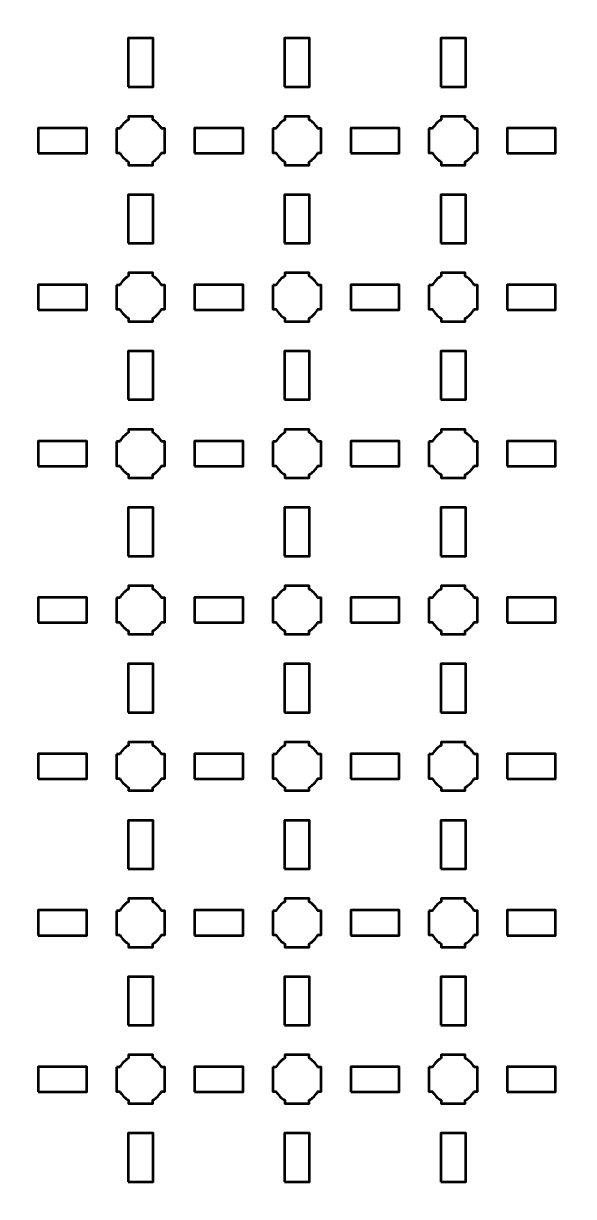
# Model space of a CAD drawing. Header units: centimetres. Extents: x -40.1 to 19.1, y -44.5 to 14.8.
# Drawn here: x -11 to -3.96, y -15.35 to -0.35 of the extents above; entities that cross this region are included whole.
import ezdxf

# ---------------------------------------------------------------- set-up
doc = ezdxf.new("R2010")
doc.units = ezdxf.units.CM
doc.header["$MEASUREMENT"] = 0
doc.layers.add('Layer 1', color=7, linetype='Continuous')

msp = doc.modelspace()

# ---------------------------------------------------------------- linework, layer by layer
at = {"layer": 'Layer 1', "color": 250, "lineweight": 53}
for points in [[(-9.66, -1.16), (-9.34, -1.16), (-9.34, -0.54), (-9.66, -0.54), (-9.66, -1.16)], [(-7.66, -1.16), (-7.34, -1.16), (-7.34, -0.54), (-7.66, -0.54), (-7.66, -1.16)], [(-5.66, -1.16), (-5.34, -1.16), (-5.34, -0.54), (-5.66, -0.54), (-5.66, -1.16)], [(-10.81, -2.01), (-10.19, -2.01), (-10.19, -1.69), (-10.81, -1.69), (-10.81, -2.01)], [(-8.81, -2.01), (-8.19, -2.01), (-8.19, -1.69), (-8.81, -1.69), (-8.81, -2.01)], [(-6.81, -2.01), (-6.19, -2.01), (-6.19, -1.69), (-6.81, -1.69), (-6.81, -2.01)], [(-4.81, -2.01), (-4.19, -2.01), (-4.19, -1.69), (-4.81, -1.69), (-4.81, -2.01)], [(-9.66, -3.16), (-9.34, -3.16), (-9.34, -2.54), (-9.66, -2.54), (-9.66, -3.16)], [(-7.66, -3.16), (-7.34, -3.16), (-7.34, -2.54), (-7.66, -2.54), (-7.66, -3.16)], [(-5.66, -3.16), (-5.34, -3.16), (-5.34, -2.54), (-5.66, -2.54), (-5.66, -3.16)], [(-10.81, -4.01), (-10.19, -4.01), (-10.19, -3.69), (-10.81, -3.69), (-10.81, -4.01)], [(-8.81, -4.01), (-8.19, -4.01), (-8.19, -3.69), (-8.81, -3.69), (-8.81, -4.01)], [(-6.81, -4.01), (-6.19, -4.01), (-6.19, -3.69), (-6.81, -3.69), (-6.81, -4.01)], [(-4.81, -4.01), (-4.19, -4.01), (-4.19, -3.69), (-4.81, -3.69), (-4.81, -4.01)], [(-9.66, -5.16), (-9.34, -5.16), (-9.34, -4.54), (-9.66, -4.54), (-9.66, -5.16)], [(-7.66, -5.16), (-7.34, -5.16), (-7.34, -4.54), (-7.66, -4.54), (-7.66, -5.16)], [(-5.66, -5.16), (-5.34, -5.16), (-5.34, -4.54), (-5.66, -4.54), (-5.66, -5.16)], [(-10.81, -6.01), (-10.19, -6.01), (-10.19, -5.69), (-10.81, -5.69), (-10.81, -6.01)], [(-8.81, -6.01), (-8.19, -6.01), (-8.19, -5.69), (-8.81, -5.69), (-8.81, -6.01)], [(-6.81, -6.01), (-6.19, -6.01), (-6.19, -5.69), (-6.81, -5.69), (-6.81, -6.01)], [(-4.81, -6.01), (-4.19, -6.01), (-4.19, -5.69), (-4.81, -5.69), (-4.81, -6.01)], [(-9.66, -7.16), (-9.34, -7.16), (-9.34, -6.54), (-9.66, -6.54), (-9.66, -7.16)], [(-7.66, -7.16), (-7.34, -7.16), (-7.34, -6.54), (-7.66, -6.54), (-7.66, -7.16)], [(-5.66, -7.16), (-5.34, -7.16), (-5.34, -6.54), (-5.66, -6.54), (-5.66, -7.16)], [(-10.81, -8.01), (-10.19, -8.01), (-10.19, -7.69), (-10.81, -7.69), (-10.81, -8.01)], [(-8.81, -8.01), (-8.19, -8.01), (-8.19, -7.69), (-8.81, -7.69), (-8.81, -8.01)], [(-6.81, -8.01), (-6.19, -8.01), (-6.19, -7.69), (-6.81, -7.69), (-6.81, -8.01)], [(-4.81, -8.01), (-4.19, -8.01), (-4.19, -7.69), (-4.81, -7.69), (-4.81, -8.01)], [(-9.66, -9.16), (-9.34, -9.16), (-9.34, -8.54), (-9.66, -8.54), (-9.66, -9.16)], [(-7.66, -9.16), (-7.34, -9.16), (-7.34, -8.54), (-7.66, -8.54), (-7.66, -9.16)], [(-5.66, -9.16), (-5.34, -9.16), (-5.34, -8.54), (-5.66, -8.54), (-5.66, -9.16)], [(-10.81, -10.01), (-10.19, -10.01), (-10.19, -9.69), (-10.81, -9.69), (-10.81, -10.01)], [(-8.81, -10.01), (-8.19, -10.01), (-8.19, -9.69), (-8.81, -9.69), (-8.81, -10.01)], [(-6.81, -10.01), (-6.19, -10.01), (-6.19, -9.69), (-6.81, -9.69), (-6.81, -10.01)], [(-4.81, -10.01), (-4.19, -10.01), (-4.19, -9.69), (-4.81, -9.69), (-4.81, -10.01)], [(-9.66, -11.16), (-9.34, -11.16), (-9.34, -10.54), (-9.66, -10.54), (-9.66, -11.16)], [(-7.66, -11.16), (-7.34, -11.16), (-7.34, -10.54), (-7.66, -10.54), (-7.66, -11.16)], [(-5.66, -11.16), (-5.34, -11.16), (-5.34, -10.54), (-5.66, -10.54), (-5.66, -11.16)], [(-10.81, -12.01), (-10.19, -12.01), (-10.19, -11.69), (-10.81, -11.69), (-10.81, -12.01)], [(-8.81, -12.01), (-8.19, -12.01), (-8.19, -11.69), (-8.81, -11.69), (-8.81, -12.01)], [(-6.81, -12.01), (-6.19, -12.01), (-6.19, -11.69), (-6.81, -11.69), (-6.81, -12.01)], [(-4.81, -12.01), (-4.19, -12.01), (-4.19, -11.69), (-4.81, -11.69), (-4.81, -12.01)], [(-9.66, -13.16), (-9.34, -13.16), (-9.34, -12.54), (-9.66, -12.54), (-9.66, -13.16)], [(-7.66, -13.16), (-7.34, -13.16), (-7.34, -12.54), (-7.66, -12.54), (-7.66, -13.16)], [(-5.66, -13.16), (-5.34, -13.16), (-5.34, -12.54), (-5.66, -12.54), (-5.66, -13.16)], [(-10.81, -14.01), (-10.19, -14.01), (-10.19, -13.69), (-10.81, -13.69), (-10.81, -14.01)], [(-8.81, -14.01), (-8.19, -14.01), (-8.19, -13.69), (-8.81, -13.69), (-8.81, -14.01)], [(-6.81, -14.01), (-6.19, -14.01), (-6.19, -13.69), (-6.81, -13.69), (-6.81, -14.01)], [(-4.81, -14.01), (-4.19, -14.01), (-4.19, -13.69), (-4.81, -13.69), (-4.81, -14.01)], [(-9.66, -15.16), (-9.34, -15.16), (-9.34, -14.54), (-9.66, -14.54), (-9.66, -15.16)], [(-7.66, -15.16), (-7.34, -15.16), (-7.34, -14.54), (-7.66, -14.54), (-7.66, -15.16)], [(-5.66, -15.16), (-5.34, -15.16), (-5.34, -14.54), (-5.66, -14.54), (-5.66, -15.16)]]:
    msp.add_lwpolyline(points, close=True, dxfattribs=at)
msp.add_open_spline([(-40.15, -44), (-40.15, -44), (-40.15, 14.3), (-40.15, 14.3), (-40.15, 14.3), (-40.15, 14.57609), (-39.92609, 14.8), (-39.65, 14.8), (-39.65, 14.8), (-39.65, 14.8), (18.65, 14.8), (18.65, 14.8), (18.65, 14.8), (18.92609, 14.8), (19.15, 14.57609), (19.15, 14.3), (19.15, 14.3), (19.15, 14.3), (19.15, -44), (19.15, -44), (19.15, -44), (19.15, -44.27609), (18.92609, -44.5), (18.65, -44.5), (18.65, -44.5), (18.65, -44.5), (-39.65, -44.5), (-39.65, -44.5), (-39.65, -44.5), (-39.92609, -44.5), (-40.15, -44.27609), (-40.15, -44)], degree=3, knots=[0, 0, 0, 0, 0.125, 0.125, 0.125, 0.125, 0.25, 0.25, 0.25, 0.25, 0.375, 0.375, 0.375, 0.375, 0.5, 0.5, 0.5, 0.5, 0.625, 0.625, 0.625, 0.625, 0.75, 0.75, 0.75, 0.75, 0.875, 0.875, 0.875, 0.875, 1, 1, 1, 1], dxfattribs=at)
at = {"layer": 'Layer 1', "lineweight": 53}
for points in [[(-9.81, -1.695), (-9.81, -1.695), (-9.76851, -1.695), (-9.76851, -1.695), (-9.76851, -1.695), (-9.74128, -1.64795), (-9.70205, -1.60872), (-9.655, -1.58149), (-9.655, -1.58149), (-9.655, -1.58149), (-9.655, -1.54), (-9.655, -1.54), (-9.655, -1.54), (-9.655, -1.54), (-9.5, -1.54), (-9.5, -1.54), (-9.5, -1.54), (-9.5, -1.54), (-9.345, -1.54), (-9.345, -1.54), (-9.345, -1.54), (-9.345, -1.54), (-9.345, -1.58149), (-9.345, -1.58149), (-9.345, -1.58149), (-9.29795, -1.60872), (-9.25872, -1.64795), (-9.23149, -1.695), (-9.23149, -1.695), (-9.23149, -1.695), (-9.19, -1.695), (-9.19, -1.695), (-9.19, -1.695), (-9.19, -1.695), (-9.19, -1.85), (-9.19, -1.85), (-9.19, -1.85), (-9.19, -1.85), (-9.19, -2.005), (-9.19, -2.005), (-9.19, -2.005), (-9.19, -2.005), (-9.23149, -2.005), (-9.23149, -2.005), (-9.23149, -2.005), (-9.25872, -2.05205), (-9.29795, -2.09128), (-9.345, -2.11851), (-9.345, -2.11851), (-9.345, -2.11851), (-9.345, -2.16), (-9.345, -2.16), (-9.345, -2.16), (-9.345, -2.16), (-9.5, -2.16), (-9.5, -2.16), (-9.5, -2.16), (-9.5, -2.16), (-9.655, -2.16), (-9.655, -2.16), (-9.655, -2.16), (-9.655, -2.16), (-9.655, -2.11851), (-9.655, -2.11851), (-9.655, -2.11851), (-9.70205, -2.09128), (-9.74128, -2.05205), (-9.76851, -2.005), (-9.76851, -2.005), (-9.76851, -2.005), (-9.81, -2.005), (-9.81, -2.005), (-9.81, -2.005), (-9.81, -2.005), (-9.81, -1.85), (-9.81, -1.85), (-9.81, -1.85), (-9.81, -1.85), (-9.81, -1.695), (-9.81, -1.695)], [(-7.81, -1.695), (-7.81, -1.695), (-7.76851, -1.695), (-7.76851, -1.695), (-7.76851, -1.695), (-7.74128, -1.64795), (-7.70205, -1.60872), (-7.655, -1.58149), (-7.655, -1.58149), (-7.655, -1.58149), (-7.655, -1.54), (-7.655, -1.54), (-7.655, -1.54), (-7.655, -1.54), (-7.5, -1.54), (-7.5, -1.54), (-7.5, -1.54), (-7.5, -1.54), (-7.345, -1.54), (-7.345, -1.54), (-7.345, -1.54), (-7.345, -1.54), (-7.345, -1.58149), (-7.345, -1.58149), (-7.345, -1.58149), (-7.29795, -1.60872), (-7.25872, -1.64795), (-7.23149, -1.695), (-7.23149, -1.695), (-7.23149, -1.695), (-7.19, -1.695), (-7.19, -1.695), (-7.19, -1.695), (-7.19, -1.695), (-7.19, -1.85), (-7.19, -1.85), (-7.19, -1.85), (-7.19, -1.85), (-7.19, -2.005), (-7.19, -2.005), (-7.19, -2.005), (-7.19, -2.005), (-7.23149, -2.005), (-7.23149, -2.005), (-7.23149, -2.005), (-7.25872, -2.05205), (-7.29795, -2.09128), (-7.345, -2.11851), (-7.345, -2.11851), (-7.345, -2.11851), (-7.345, -2.16), (-7.345, -2.16), (-7.345, -2.16), (-7.345, -2.16), (-7.5, -2.16), (-7.5, -2.16), (-7.5, -2.16), (-7.5, -2.16), (-7.655, -2.16), (-7.655, -2.16), (-7.655, -2.16), (-7.655, -2.16), (-7.655, -2.11851), (-7.655, -2.11851), (-7.655, -2.11851), (-7.70205, -2.09128), (-7.74128, -2.05205), (-7.76851, -2.005), (-7.76851, -2.005), (-7.76851, -2.005), (-7.81, -2.005), (-7.81, -2.005), (-7.81, -2.005), (-7.81, -2.005), (-7.81, -1.85), (-7.81, -1.85), (-7.81, -1.85), (-7.81, -1.85), (-7.81, -1.695), (-7.81, -1.695)], [(-5.81, -1.695), (-5.81, -1.695), (-5.76851, -1.695), (-5.76851, -1.695), (-5.76851, -1.695), (-5.74128, -1.64795), (-5.70205, -1.60872), (-5.655, -1.58149), (-5.655, -1.58149), (-5.655, -1.58149), (-5.655, -1.54), (-5.655, -1.54), (-5.655, -1.54), (-5.655, -1.54), (-5.5, -1.54), (-5.5, -1.54), (-5.5, -1.54), (-5.5, -1.54), (-5.345, -1.54), (-5.345, -1.54), (-5.345, -1.54), (-5.345, -1.54), (-5.345, -1.58149), (-5.345, -1.58149), (-5.345, -1.58149), (-5.29795, -1.60872), (-5.25872, -1.64795), (-5.23149, -1.695), (-5.23149, -1.695), (-5.23149, -1.695), (-5.19, -1.695), (-5.19, -1.695), (-5.19, -1.695), (-5.19, -1.695), (-5.19, -1.85), (-5.19, -1.85), (-5.19, -1.85), (-5.19, -1.85), (-5.19, -2.005), (-5.19, -2.005), (-5.19, -2.005), (-5.19, -2.005), (-5.23149, -2.005), (-5.23149, -2.005), (-5.23149, -2.005), (-5.25872, -2.05205), (-5.29795, -2.09128), (-5.345, -2.11851), (-5.345, -2.11851), (-5.345, -2.11851), (-5.345, -2.16), (-5.345, -2.16), (-5.345, -2.16), (-5.345, -2.16), (-5.5, -2.16), (-5.5, -2.16), (-5.5, -2.16), (-5.5, -2.16), (-5.655, -2.16), (-5.655, -2.16), (-5.655, -2.16), (-5.655, -2.16), (-5.655, -2.11851), (-5.655, -2.11851), (-5.655, -2.11851), (-5.70205, -2.09128), (-5.74128, -2.05205), (-5.76851, -2.005), (-5.76851, -2.005), (-5.76851, -2.005), (-5.81, -2.005), (-5.81, -2.005), (-5.81, -2.005), (-5.81, -2.005), (-5.81, -1.85), (-5.81, -1.85), (-5.81, -1.85), (-5.81, -1.85), (-5.81, -1.695), (-5.81, -1.695)], [(-9.81, -3.695), (-9.81, -3.695), (-9.76851, -3.695), (-9.76851, -3.695), (-9.76851, -3.695), (-9.74128, -3.64795), (-9.70205, -3.60872), (-9.655, -3.58149), (-9.655, -3.58149), (-9.655, -3.58149), (-9.655, -3.54), (-9.655, -3.54), (-9.655, -3.54), (-9.655, -3.54), (-9.5, -3.54), (-9.5, -3.54), (-9.5, -3.54), (-9.5, -3.54), (-9.345, -3.54), (-9.345, -3.54), (-9.345, -3.54), (-9.345, -3.54), (-9.345, -3.58149), (-9.345, -3.58149), (-9.345, -3.58149), (-9.29795, -3.60872), (-9.25872, -3.64795), (-9.23149, -3.695), (-9.23149, -3.695), (-9.23149, -3.695), (-9.19, -3.695), (-9.19, -3.695), (-9.19, -3.695), (-9.19, -3.695), (-9.19, -3.85), (-9.19, -3.85), (-9.19, -3.85), (-9.19, -3.85), (-9.19, -4.005), (-9.19, -4.005), (-9.19, -4.005), (-9.19, -4.005), (-9.23149, -4.005), (-9.23149, -4.005), (-9.23149, -4.005), (-9.25872, -4.05205), (-9.29795, -4.09128), (-9.345, -4.11851), (-9.345, -4.11851), (-9.345, -4.11851), (-9.345, -4.16), (-9.345, -4.16), (-9.345, -4.16), (-9.345, -4.16), (-9.5, -4.16), (-9.5, -4.16), (-9.5, -4.16), (-9.5, -4.16), (-9.655, -4.16), (-9.655, -4.16), (-9.655, -4.16), (-9.655, -4.16), (-9.655, -4.11851), (-9.655, -4.11851), (-9.655, -4.11851), (-9.70205, -4.09128), (-9.74128, -4.05205), (-9.76851, -4.005), (-9.76851, -4.005), (-9.76851, -4.005), (-9.81, -4.005), (-9.81, -4.005), (-9.81, -4.005), (-9.81, -4.005), (-9.81, -3.85), (-9.81, -3.85), (-9.81, -3.85), (-9.81, -3.85), (-9.81, -3.695), (-9.81, -3.695)], [(-7.81, -3.695), (-7.81, -3.695), (-7.76851, -3.695), (-7.76851, -3.695), (-7.76851, -3.695), (-7.74128, -3.64795), (-7.70205, -3.60872), (-7.655, -3.58149), (-7.655, -3.58149), (-7.655, -3.58149), (-7.655, -3.54), (-7.655, -3.54), (-7.655, -3.54), (-7.655, -3.54), (-7.5, -3.54), (-7.5, -3.54), (-7.5, -3.54), (-7.5, -3.54), (-7.345, -3.54), (-7.345, -3.54), (-7.345, -3.54), (-7.345, -3.54), (-7.345, -3.58149), (-7.345, -3.58149), (-7.345, -3.58149), (-7.29795, -3.60872), (-7.25872, -3.64795), (-7.23149, -3.695), (-7.23149, -3.695), (-7.23149, -3.695), (-7.19, -3.695), (-7.19, -3.695), (-7.19, -3.695), (-7.19, -3.695), (-7.19, -3.85), (-7.19, -3.85), (-7.19, -3.85), (-7.19, -3.85), (-7.19, -4.005), (-7.19, -4.005), (-7.19, -4.005), (-7.19, -4.005), (-7.23149, -4.005), (-7.23149, -4.005), (-7.23149, -4.005), (-7.25872, -4.05205), (-7.29795, -4.09128), (-7.345, -4.11851), (-7.345, -4.11851), (-7.345, -4.11851), (-7.345, -4.16), (-7.345, -4.16), (-7.345, -4.16), (-7.345, -4.16), (-7.5, -4.16), (-7.5, -4.16), (-7.5, -4.16), (-7.5, -4.16), (-7.655, -4.16), (-7.655, -4.16), (-7.655, -4.16), (-7.655, -4.16), (-7.655, -4.11851), (-7.655, -4.11851), (-7.655, -4.11851), (-7.70205, -4.09128), (-7.74128, -4.05205), (-7.76851, -4.005), (-7.76851, -4.005), (-7.76851, -4.005), (-7.81, -4.005), (-7.81, -4.005), (-7.81, -4.005), (-7.81, -4.005), (-7.81, -3.85), (-7.81, -3.85), (-7.81, -3.85), (-7.81, -3.85), (-7.81, -3.695), (-7.81, -3.695)], [(-5.81, -3.695), (-5.81, -3.695), (-5.76851, -3.695), (-5.76851, -3.695), (-5.76851, -3.695), (-5.74128, -3.64795), (-5.70205, -3.60872), (-5.655, -3.58149), (-5.655, -3.58149), (-5.655, -3.58149), (-5.655, -3.54), (-5.655, -3.54), (-5.655, -3.54), (-5.655, -3.54), (-5.5, -3.54), (-5.5, -3.54), (-5.5, -3.54), (-5.5, -3.54), (-5.345, -3.54), (-5.345, -3.54), (-5.345, -3.54), (-5.345, -3.54), (-5.345, -3.58149), (-5.345, -3.58149), (-5.345, -3.58149), (-5.29795, -3.60872), (-5.25872, -3.64795), (-5.23149, -3.695), (-5.23149, -3.695), (-5.23149, -3.695), (-5.19, -3.695), (-5.19, -3.695), (-5.19, -3.695), (-5.19, -3.695), (-5.19, -3.85), (-5.19, -3.85), (-5.19, -3.85), (-5.19, -3.85), (-5.19, -4.005), (-5.19, -4.005), (-5.19, -4.005), (-5.19, -4.005), (-5.23149, -4.005), (-5.23149, -4.005), (-5.23149, -4.005), (-5.25872, -4.05205), (-5.29795, -4.09128), (-5.345, -4.11851), (-5.345, -4.11851), (-5.345, -4.11851), (-5.345, -4.16), (-5.345, -4.16), (-5.345, -4.16), (-5.345, -4.16), (-5.5, -4.16), (-5.5, -4.16), (-5.5, -4.16), (-5.5, -4.16), (-5.655, -4.16), (-5.655, -4.16), (-5.655, -4.16), (-5.655, -4.16), (-5.655, -4.11851), (-5.655, -4.11851), (-5.655, -4.11851), (-5.70205, -4.09128), (-5.74128, -4.05205), (-5.76851, -4.005), (-5.76851, -4.005), (-5.76851, -4.005), (-5.81, -4.005), (-5.81, -4.005), (-5.81, -4.005), (-5.81, -4.005), (-5.81, -3.85), (-5.81, -3.85), (-5.81, -3.85), (-5.81, -3.85), (-5.81, -3.695), (-5.81, -3.695)], [(-9.81, -5.695), (-9.81, -5.695), (-9.76851, -5.695), (-9.76851, -5.695), (-9.76851, -5.695), (-9.74128, -5.64795), (-9.70205, -5.60872), (-9.655, -5.58149), (-9.655, -5.58149), (-9.655, -5.58149), (-9.655, -5.54), (-9.655, -5.54), (-9.655, -5.54), (-9.655, -5.54), (-9.5, -5.54), (-9.5, -5.54), (-9.5, -5.54), (-9.5, -5.54), (-9.345, -5.54), (-9.345, -5.54), (-9.345, -5.54), (-9.345, -5.54), (-9.345, -5.58149), (-9.345, -5.58149), (-9.345, -5.58149), (-9.29795, -5.60872), (-9.25872, -5.64795), (-9.23149, -5.695), (-9.23149, -5.695), (-9.23149, -5.695), (-9.19, -5.695), (-9.19, -5.695), (-9.19, -5.695), (-9.19, -5.695), (-9.19, -5.85), (-9.19, -5.85), (-9.19, -5.85), (-9.19, -5.85), (-9.19, -6.005), (-9.19, -6.005), (-9.19, -6.005), (-9.19, -6.005), (-9.23149, -6.005), (-9.23149, -6.005), (-9.23149, -6.005), (-9.25872, -6.05205), (-9.29795, -6.09128), (-9.345, -6.11851), (-9.345, -6.11851), (-9.345, -6.11851), (-9.345, -6.16), (-9.345, -6.16), (-9.345, -6.16), (-9.345, -6.16), (-9.5, -6.16), (-9.5, -6.16), (-9.5, -6.16), (-9.5, -6.16), (-9.655, -6.16), (-9.655, -6.16), (-9.655, -6.16), (-9.655, -6.16), (-9.655, -6.11851), (-9.655, -6.11851), (-9.655, -6.11851), (-9.70205, -6.09128), (-9.74128, -6.05205), (-9.76851, -6.005), (-9.76851, -6.005), (-9.76851, -6.005), (-9.81, -6.005), (-9.81, -6.005), (-9.81, -6.005), (-9.81, -6.005), (-9.81, -5.85), (-9.81, -5.85), (-9.81, -5.85), (-9.81, -5.85), (-9.81, -5.695), (-9.81, -5.695)], [(-7.81, -5.695), (-7.81, -5.695), (-7.76851, -5.695), (-7.76851, -5.695), (-7.76851, -5.695), (-7.74128, -5.64795), (-7.70205, -5.60872), (-7.655, -5.58149), (-7.655, -5.58149), (-7.655, -5.58149), (-7.655, -5.54), (-7.655, -5.54), (-7.655, -5.54), (-7.655, -5.54), (-7.5, -5.54), (-7.5, -5.54), (-7.5, -5.54), (-7.5, -5.54), (-7.345, -5.54), (-7.345, -5.54), (-7.345, -5.54), (-7.345, -5.54), (-7.345, -5.58149), (-7.345, -5.58149), (-7.345, -5.58149), (-7.29795, -5.60872), (-7.25872, -5.64795), (-7.23149, -5.695), (-7.23149, -5.695), (-7.23149, -5.695), (-7.19, -5.695), (-7.19, -5.695), (-7.19, -5.695), (-7.19, -5.695), (-7.19, -5.85), (-7.19, -5.85), (-7.19, -5.85), (-7.19, -5.85), (-7.19, -6.005), (-7.19, -6.005), (-7.19, -6.005), (-7.19, -6.005), (-7.23149, -6.005), (-7.23149, -6.005), (-7.23149, -6.005), (-7.25872, -6.05205), (-7.29795, -6.09128), (-7.345, -6.11851), (-7.345, -6.11851), (-7.345, -6.11851), (-7.345, -6.16), (-7.345, -6.16), (-7.345, -6.16), (-7.345, -6.16), (-7.5, -6.16), (-7.5, -6.16), (-7.5, -6.16), (-7.5, -6.16), (-7.655, -6.16), (-7.655, -6.16), (-7.655, -6.16), (-7.655, -6.16), (-7.655, -6.11851), (-7.655, -6.11851), (-7.655, -6.11851), (-7.70205, -6.09128), (-7.74128, -6.05205), (-7.76851, -6.005), (-7.76851, -6.005), (-7.76851, -6.005), (-7.81, -6.005), (-7.81, -6.005), (-7.81, -6.005), (-7.81, -6.005), (-7.81, -5.85), (-7.81, -5.85), (-7.81, -5.85), (-7.81, -5.85), (-7.81, -5.695), (-7.81, -5.695)], [(-5.81, -5.695), (-5.81, -5.695), (-5.76851, -5.695), (-5.76851, -5.695), (-5.76851, -5.695), (-5.74128, -5.64795), (-5.70205, -5.60872), (-5.655, -5.58149), (-5.655, -5.58149), (-5.655, -5.58149), (-5.655, -5.54), (-5.655, -5.54), (-5.655, -5.54), (-5.655, -5.54), (-5.5, -5.54), (-5.5, -5.54), (-5.5, -5.54), (-5.5, -5.54), (-5.345, -5.54), (-5.345, -5.54), (-5.345, -5.54), (-5.345, -5.54), (-5.345, -5.58149), (-5.345, -5.58149), (-5.345, -5.58149), (-5.29795, -5.60872), (-5.25872, -5.64795), (-5.23149, -5.695), (-5.23149, -5.695), (-5.23149, -5.695), (-5.19, -5.695), (-5.19, -5.695), (-5.19, -5.695), (-5.19, -5.695), (-5.19, -5.85), (-5.19, -5.85), (-5.19, -5.85), (-5.19, -5.85), (-5.19, -6.005), (-5.19, -6.005), (-5.19, -6.005), (-5.19, -6.005), (-5.23149, -6.005), (-5.23149, -6.005), (-5.23149, -6.005), (-5.25872, -6.05205), (-5.29795, -6.09128), (-5.345, -6.11851), (-5.345, -6.11851), (-5.345, -6.11851), (-5.345, -6.16), (-5.345, -6.16), (-5.345, -6.16), (-5.345, -6.16), (-5.5, -6.16), (-5.5, -6.16), (-5.5, -6.16), (-5.5, -6.16), (-5.655, -6.16), (-5.655, -6.16), (-5.655, -6.16), (-5.655, -6.16), (-5.655, -6.11851), (-5.655, -6.11851), (-5.655, -6.11851), (-5.70205, -6.09128), (-5.74128, -6.05205), (-5.76851, -6.005), (-5.76851, -6.005), (-5.76851, -6.005), (-5.81, -6.005), (-5.81, -6.005), (-5.81, -6.005), (-5.81, -6.005), (-5.81, -5.85), (-5.81, -5.85), (-5.81, -5.85), (-5.81, -5.85), (-5.81, -5.695), (-5.81, -5.695)], [(-9.81, -7.695), (-9.81, -7.695), (-9.76851, -7.695), (-9.76851, -7.695), (-9.76851, -7.695), (-9.74128, -7.64795), (-9.70205, -7.60872), (-9.655, -7.58149), (-9.655, -7.58149), (-9.655, -7.58149), (-9.655, -7.54), (-9.655, -7.54), (-9.655, -7.54), (-9.655, -7.54), (-9.5, -7.54), (-9.5, -7.54), (-9.5, -7.54), (-9.5, -7.54), (-9.345, -7.54), (-9.345, -7.54), (-9.345, -7.54), (-9.345, -7.54), (-9.345, -7.58149), (-9.345, -7.58149), (-9.345, -7.58149), (-9.29795, -7.60872), (-9.25872, -7.64795), (-9.23149, -7.695), (-9.23149, -7.695), (-9.23149, -7.695), (-9.19, -7.695), (-9.19, -7.695), (-9.19, -7.695), (-9.19, -7.695), (-9.19, -7.85), (-9.19, -7.85), (-9.19, -7.85), (-9.19, -7.85), (-9.19, -8.005), (-9.19, -8.005), (-9.19, -8.005), (-9.19, -8.005), (-9.23149, -8.005), (-9.23149, -8.005), (-9.23149, -8.005), (-9.25872, -8.05205), (-9.29795, -8.09128), (-9.345, -8.11851), (-9.345, -8.11851), (-9.345, -8.11851), (-9.345, -8.16), (-9.345, -8.16), (-9.345, -8.16), (-9.345, -8.16), (-9.5, -8.16), (-9.5, -8.16), (-9.5, -8.16), (-9.5, -8.16), (-9.655, -8.16), (-9.655, -8.16), (-9.655, -8.16), (-9.655, -8.16), (-9.655, -8.11851), (-9.655, -8.11851), (-9.655, -8.11851), (-9.70205, -8.09128), (-9.74128, -8.05205), (-9.76851, -8.005), (-9.76851, -8.005), (-9.76851, -8.005), (-9.81, -8.005), (-9.81, -8.005), (-9.81, -8.005), (-9.81, -8.005), (-9.81, -7.85), (-9.81, -7.85), (-9.81, -7.85), (-9.81, -7.85), (-9.81, -7.695), (-9.81, -7.695)], [(-7.81, -7.695), (-7.81, -7.695), (-7.76851, -7.695), (-7.76851, -7.695), (-7.76851, -7.695), (-7.74128, -7.64795), (-7.70205, -7.60872), (-7.655, -7.58149), (-7.655, -7.58149), (-7.655, -7.58149), (-7.655, -7.54), (-7.655, -7.54), (-7.655, -7.54), (-7.655, -7.54), (-7.5, -7.54), (-7.5, -7.54), (-7.5, -7.54), (-7.5, -7.54), (-7.345, -7.54), (-7.345, -7.54), (-7.345, -7.54), (-7.345, -7.54), (-7.345, -7.58149), (-7.345, -7.58149), (-7.345, -7.58149), (-7.29795, -7.60872), (-7.25872, -7.64795), (-7.23149, -7.695), (-7.23149, -7.695), (-7.23149, -7.695), (-7.19, -7.695), (-7.19, -7.695), (-7.19, -7.695), (-7.19, -7.695), (-7.19, -7.85), (-7.19, -7.85), (-7.19, -7.85), (-7.19, -7.85), (-7.19, -8.005), (-7.19, -8.005), (-7.19, -8.005), (-7.19, -8.005), (-7.23149, -8.005), (-7.23149, -8.005), (-7.23149, -8.005), (-7.25872, -8.05205), (-7.29795, -8.09128), (-7.345, -8.11851), (-7.345, -8.11851), (-7.345, -8.11851), (-7.345, -8.16), (-7.345, -8.16), (-7.345, -8.16), (-7.345, -8.16), (-7.5, -8.16), (-7.5, -8.16), (-7.5, -8.16), (-7.5, -8.16), (-7.655, -8.16), (-7.655, -8.16), (-7.655, -8.16), (-7.655, -8.16), (-7.655, -8.11851), (-7.655, -8.11851), (-7.655, -8.11851), (-7.70205, -8.09128), (-7.74128, -8.05205), (-7.76851, -8.005), (-7.76851, -8.005), (-7.76851, -8.005), (-7.81, -8.005), (-7.81, -8.005), (-7.81, -8.005), (-7.81, -8.005), (-7.81, -7.85), (-7.81, -7.85), (-7.81, -7.85), (-7.81, -7.85), (-7.81, -7.695), (-7.81, -7.695)], [(-5.81, -7.695), (-5.81, -7.695), (-5.76851, -7.695), (-5.76851, -7.695), (-5.76851, -7.695), (-5.74128, -7.64795), (-5.70205, -7.60872), (-5.655, -7.58149), (-5.655, -7.58149), (-5.655, -7.58149), (-5.655, -7.54), (-5.655, -7.54), (-5.655, -7.54), (-5.655, -7.54), (-5.5, -7.54), (-5.5, -7.54), (-5.5, -7.54), (-5.5, -7.54), (-5.345, -7.54), (-5.345, -7.54), (-5.345, -7.54), (-5.345, -7.54), (-5.345, -7.58149), (-5.345, -7.58149), (-5.345, -7.58149), (-5.29795, -7.60872), (-5.25872, -7.64795), (-5.23149, -7.695), (-5.23149, -7.695), (-5.23149, -7.695), (-5.19, -7.695), (-5.19, -7.695), (-5.19, -7.695), (-5.19, -7.695), (-5.19, -7.85), (-5.19, -7.85), (-5.19, -7.85), (-5.19, -7.85), (-5.19, -8.005), (-5.19, -8.005), (-5.19, -8.005), (-5.19, -8.005), (-5.23149, -8.005), (-5.23149, -8.005), (-5.23149, -8.005), (-5.25872, -8.05205), (-5.29795, -8.09128), (-5.345, -8.11851), (-5.345, -8.11851), (-5.345, -8.11851), (-5.345, -8.16), (-5.345, -8.16), (-5.345, -8.16), (-5.345, -8.16), (-5.5, -8.16), (-5.5, -8.16), (-5.5, -8.16), (-5.5, -8.16), (-5.655, -8.16), (-5.655, -8.16), (-5.655, -8.16), (-5.655, -8.16), (-5.655, -8.11851), (-5.655, -8.11851), (-5.655, -8.11851), (-5.70205, -8.09128), (-5.74128, -8.05205), (-5.76851, -8.005), (-5.76851, -8.005), (-5.76851, -8.005), (-5.81, -8.005), (-5.81, -8.005), (-5.81, -8.005), (-5.81, -8.005), (-5.81, -7.85), (-5.81, -7.85), (-5.81, -7.85), (-5.81, -7.85), (-5.81, -7.695), (-5.81, -7.695)], [(-9.81, -9.695), (-9.81, -9.695), (-9.76851, -9.695), (-9.76851, -9.695), (-9.76851, -9.695), (-9.74128, -9.64795), (-9.70205, -9.60872), (-9.655, -9.58149), (-9.655, -9.58149), (-9.655, -9.58149), (-9.655, -9.54), (-9.655, -9.54), (-9.655, -9.54), (-9.655, -9.54), (-9.5, -9.54), (-9.5, -9.54), (-9.5, -9.54), (-9.5, -9.54), (-9.345, -9.54), (-9.345, -9.54), (-9.345, -9.54), (-9.345, -9.54), (-9.345, -9.58149), (-9.345, -9.58149), (-9.345, -9.58149), (-9.29795, -9.60872), (-9.25872, -9.64795), (-9.23149, -9.695), (-9.23149, -9.695), (-9.23149, -9.695), (-9.19, -9.695), (-9.19, -9.695), (-9.19, -9.695), (-9.19, -9.695), (-9.19, -9.85), (-9.19, -9.85), (-9.19, -9.85), (-9.19, -9.85), (-9.19, -10.005), (-9.19, -10.005), (-9.19, -10.005), (-9.19, -10.005), (-9.23149, -10.005), (-9.23149, -10.005), (-9.23149, -10.005), (-9.25872, -10.05205), (-9.29795, -10.09128), (-9.345, -10.11851), (-9.345, -10.11851), (-9.345, -10.11851), (-9.345, -10.16), (-9.345, -10.16), (-9.345, -10.16), (-9.345, -10.16), (-9.5, -10.16), (-9.5, -10.16), (-9.5, -10.16), (-9.5, -10.16), (-9.655, -10.16), (-9.655, -10.16), (-9.655, -10.16), (-9.655, -10.16), (-9.655, -10.11851), (-9.655, -10.11851), (-9.655, -10.11851), (-9.70205, -10.09128), (-9.74128, -10.05205), (-9.76851, -10.005), (-9.76851, -10.005), (-9.76851, -10.005), (-9.81, -10.005), (-9.81, -10.005), (-9.81, -10.005), (-9.81, -10.005), (-9.81, -9.85), (-9.81, -9.85), (-9.81, -9.85), (-9.81, -9.85), (-9.81, -9.695), (-9.81, -9.695)], [(-7.81, -9.695), (-7.81, -9.695), (-7.76851, -9.695), (-7.76851, -9.695), (-7.76851, -9.695), (-7.74128, -9.64795), (-7.70205, -9.60872), (-7.655, -9.58149), (-7.655, -9.58149), (-7.655, -9.58149), (-7.655, -9.54), (-7.655, -9.54), (-7.655, -9.54), (-7.655, -9.54), (-7.5, -9.54), (-7.5, -9.54), (-7.5, -9.54), (-7.5, -9.54), (-7.345, -9.54), (-7.345, -9.54), (-7.345, -9.54), (-7.345, -9.54), (-7.345, -9.58149), (-7.345, -9.58149), (-7.345, -9.58149), (-7.29795, -9.60872), (-7.25872, -9.64795), (-7.23149, -9.695), (-7.23149, -9.695), (-7.23149, -9.695), (-7.19, -9.695), (-7.19, -9.695), (-7.19, -9.695), (-7.19, -9.695), (-7.19, -9.85), (-7.19, -9.85), (-7.19, -9.85), (-7.19, -9.85), (-7.19, -10.005), (-7.19, -10.005), (-7.19, -10.005), (-7.19, -10.005), (-7.23149, -10.005), (-7.23149, -10.005), (-7.23149, -10.005), (-7.25872, -10.05205), (-7.29795, -10.09128), (-7.345, -10.11851), (-7.345, -10.11851), (-7.345, -10.11851), (-7.345, -10.16), (-7.345, -10.16), (-7.345, -10.16), (-7.345, -10.16), (-7.5, -10.16), (-7.5, -10.16), (-7.5, -10.16), (-7.5, -10.16), (-7.655, -10.16), (-7.655, -10.16), (-7.655, -10.16), (-7.655, -10.16), (-7.655, -10.11851), (-7.655, -10.11851), (-7.655, -10.11851), (-7.70205, -10.09128), (-7.74128, -10.05205), (-7.76851, -10.005), (-7.76851, -10.005), (-7.76851, -10.005), (-7.81, -10.005), (-7.81, -10.005), (-7.81, -10.005), (-7.81, -10.005), (-7.81, -9.85), (-7.81, -9.85), (-7.81, -9.85), (-7.81, -9.85), (-7.81, -9.695), (-7.81, -9.695)], [(-5.81, -9.695), (-5.81, -9.695), (-5.76851, -9.695), (-5.76851, -9.695), (-5.76851, -9.695), (-5.74128, -9.64795), (-5.70205, -9.60872), (-5.655, -9.58149), (-5.655, -9.58149), (-5.655, -9.58149), (-5.655, -9.54), (-5.655, -9.54), (-5.655, -9.54), (-5.655, -9.54), (-5.5, -9.54), (-5.5, -9.54), (-5.5, -9.54), (-5.5, -9.54), (-5.345, -9.54), (-5.345, -9.54), (-5.345, -9.54), (-5.345, -9.54), (-5.345, -9.58149), (-5.345, -9.58149), (-5.345, -9.58149), (-5.29795, -9.60872), (-5.25872, -9.64795), (-5.23149, -9.695), (-5.23149, -9.695), (-5.23149, -9.695), (-5.19, -9.695), (-5.19, -9.695), (-5.19, -9.695), (-5.19, -9.695), (-5.19, -9.85), (-5.19, -9.85), (-5.19, -9.85), (-5.19, -9.85), (-5.19, -10.005), (-5.19, -10.005), (-5.19, -10.005), (-5.19, -10.005), (-5.23149, -10.005), (-5.23149, -10.005), (-5.23149, -10.005), (-5.25872, -10.05205), (-5.29795, -10.09128), (-5.345, -10.11851), (-5.345, -10.11851), (-5.345, -10.11851), (-5.345, -10.16), (-5.345, -10.16), (-5.345, -10.16), (-5.345, -10.16), (-5.5, -10.16), (-5.5, -10.16), (-5.5, -10.16), (-5.5, -10.16), (-5.655, -10.16), (-5.655, -10.16), (-5.655, -10.16), (-5.655, -10.16), (-5.655, -10.11851), (-5.655, -10.11851), (-5.655, -10.11851), (-5.70205, -10.09128), (-5.74128, -10.05205), (-5.76851, -10.005), (-5.76851, -10.005), (-5.76851, -10.005), (-5.81, -10.005), (-5.81, -10.005), (-5.81, -10.005), (-5.81, -10.005), (-5.81, -9.85), (-5.81, -9.85), (-5.81, -9.85), (-5.81, -9.85), (-5.81, -9.695), (-5.81, -9.695)], [(-9.81, -11.695), (-9.81, -11.695), (-9.76851, -11.695), (-9.76851, -11.695), (-9.76851, -11.695), (-9.74128, -11.64795), (-9.70205, -11.60872), (-9.655, -11.58149), (-9.655, -11.58149), (-9.655, -11.58149), (-9.655, -11.54), (-9.655, -11.54), (-9.655, -11.54), (-9.655, -11.54), (-9.5, -11.54), (-9.5, -11.54), (-9.5, -11.54), (-9.5, -11.54), (-9.345, -11.54), (-9.345, -11.54), (-9.345, -11.54), (-9.345, -11.54), (-9.345, -11.58149), (-9.345, -11.58149), (-9.345, -11.58149), (-9.29795, -11.60872), (-9.25872, -11.64795), (-9.23149, -11.695), (-9.23149, -11.695), (-9.23149, -11.695), (-9.19, -11.695), (-9.19, -11.695), (-9.19, -11.695), (-9.19, -11.695), (-9.19, -11.85), (-9.19, -11.85), (-9.19, -11.85), (-9.19, -11.85), (-9.19, -12.005), (-9.19, -12.005), (-9.19, -12.005), (-9.19, -12.005), (-9.23149, -12.005), (-9.23149, -12.005), (-9.23149, -12.005), (-9.25872, -12.05205), (-9.29795, -12.09128), (-9.345, -12.11851), (-9.345, -12.11851), (-9.345, -12.11851), (-9.345, -12.16), (-9.345, -12.16), (-9.345, -12.16), (-9.345, -12.16), (-9.5, -12.16), (-9.5, -12.16), (-9.5, -12.16), (-9.5, -12.16), (-9.655, -12.16), (-9.655, -12.16), (-9.655, -12.16), (-9.655, -12.16), (-9.655, -12.11851), (-9.655, -12.11851), (-9.655, -12.11851), (-9.70205, -12.09128), (-9.74128, -12.05205), (-9.76851, -12.005), (-9.76851, -12.005), (-9.76851, -12.005), (-9.81, -12.005), (-9.81, -12.005), (-9.81, -12.005), (-9.81, -12.005), (-9.81, -11.85), (-9.81, -11.85), (-9.81, -11.85), (-9.81, -11.85), (-9.81, -11.695), (-9.81, -11.695)], [(-7.81, -11.695), (-7.81, -11.695), (-7.76851, -11.695), (-7.76851, -11.695), (-7.76851, -11.695), (-7.74128, -11.64795), (-7.70205, -11.60872), (-7.655, -11.58149), (-7.655, -11.58149), (-7.655, -11.58149), (-7.655, -11.54), (-7.655, -11.54), (-7.655, -11.54), (-7.655, -11.54), (-7.5, -11.54), (-7.5, -11.54), (-7.5, -11.54), (-7.5, -11.54), (-7.345, -11.54), (-7.345, -11.54), (-7.345, -11.54), (-7.345, -11.54), (-7.345, -11.58149), (-7.345, -11.58149), (-7.345, -11.58149), (-7.29795, -11.60872), (-7.25872, -11.64795), (-7.23149, -11.695), (-7.23149, -11.695), (-7.23149, -11.695), (-7.19, -11.695), (-7.19, -11.695), (-7.19, -11.695), (-7.19, -11.695), (-7.19, -11.85), (-7.19, -11.85), (-7.19, -11.85), (-7.19, -11.85), (-7.19, -12.005), (-7.19, -12.005), (-7.19, -12.005), (-7.19, -12.005), (-7.23149, -12.005), (-7.23149, -12.005), (-7.23149, -12.005), (-7.25872, -12.05205), (-7.29795, -12.09128), (-7.345, -12.11851), (-7.345, -12.11851), (-7.345, -12.11851), (-7.345, -12.16), (-7.345, -12.16), (-7.345, -12.16), (-7.345, -12.16), (-7.5, -12.16), (-7.5, -12.16), (-7.5, -12.16), (-7.5, -12.16), (-7.655, -12.16), (-7.655, -12.16), (-7.655, -12.16), (-7.655, -12.16), (-7.655, -12.11851), (-7.655, -12.11851), (-7.655, -12.11851), (-7.70205, -12.09128), (-7.74128, -12.05205), (-7.76851, -12.005), (-7.76851, -12.005), (-7.76851, -12.005), (-7.81, -12.005), (-7.81, -12.005), (-7.81, -12.005), (-7.81, -12.005), (-7.81, -11.85), (-7.81, -11.85), (-7.81, -11.85), (-7.81, -11.85), (-7.81, -11.695), (-7.81, -11.695)], [(-5.81, -11.695), (-5.81, -11.695), (-5.76851, -11.695), (-5.76851, -11.695), (-5.76851, -11.695), (-5.74128, -11.64795), (-5.70205, -11.60872), (-5.655, -11.58149), (-5.655, -11.58149), (-5.655, -11.58149), (-5.655, -11.54), (-5.655, -11.54), (-5.655, -11.54), (-5.655, -11.54), (-5.5, -11.54), (-5.5, -11.54), (-5.5, -11.54), (-5.5, -11.54), (-5.345, -11.54), (-5.345, -11.54), (-5.345, -11.54), (-5.345, -11.54), (-5.345, -11.58149), (-5.345, -11.58149), (-5.345, -11.58149), (-5.29795, -11.60872), (-5.25872, -11.64795), (-5.23149, -11.695), (-5.23149, -11.695), (-5.23149, -11.695), (-5.19, -11.695), (-5.19, -11.695), (-5.19, -11.695), (-5.19, -11.695), (-5.19, -11.85), (-5.19, -11.85), (-5.19, -11.85), (-5.19, -11.85), (-5.19, -12.005), (-5.19, -12.005), (-5.19, -12.005), (-5.19, -12.005), (-5.23149, -12.005), (-5.23149, -12.005), (-5.23149, -12.005), (-5.25872, -12.05205), (-5.29795, -12.09128), (-5.345, -12.11851), (-5.345, -12.11851), (-5.345, -12.11851), (-5.345, -12.16), (-5.345, -12.16), (-5.345, -12.16), (-5.345, -12.16), (-5.5, -12.16), (-5.5, -12.16), (-5.5, -12.16), (-5.5, -12.16), (-5.655, -12.16), (-5.655, -12.16), (-5.655, -12.16), (-5.655, -12.16), (-5.655, -12.11851), (-5.655, -12.11851), (-5.655, -12.11851), (-5.70205, -12.09128), (-5.74128, -12.05205), (-5.76851, -12.005), (-5.76851, -12.005), (-5.76851, -12.005), (-5.81, -12.005), (-5.81, -12.005), (-5.81, -12.005), (-5.81, -12.005), (-5.81, -11.85), (-5.81, -11.85), (-5.81, -11.85), (-5.81, -11.85), (-5.81, -11.695), (-5.81, -11.695)], [(-9.81, -13.695), (-9.81, -13.695), (-9.76851, -13.695), (-9.76851, -13.695), (-9.76851, -13.695), (-9.74128, -13.64795), (-9.70205, -13.60872), (-9.655, -13.58149), (-9.655, -13.58149), (-9.655, -13.58149), (-9.655, -13.54), (-9.655, -13.54), (-9.655, -13.54), (-9.655, -13.54), (-9.5, -13.54), (-9.5, -13.54), (-9.5, -13.54), (-9.5, -13.54), (-9.345, -13.54), (-9.345, -13.54), (-9.345, -13.54), (-9.345, -13.54), (-9.345, -13.58149), (-9.345, -13.58149), (-9.345, -13.58149), (-9.29795, -13.60872), (-9.25872, -13.64795), (-9.23149, -13.695), (-9.23149, -13.695), (-9.23149, -13.695), (-9.19, -13.695), (-9.19, -13.695), (-9.19, -13.695), (-9.19, -13.695), (-9.19, -13.85), (-9.19, -13.85), (-9.19, -13.85), (-9.19, -13.85), (-9.19, -14.005), (-9.19, -14.005), (-9.19, -14.005), (-9.19, -14.005), (-9.23149, -14.005), (-9.23149, -14.005), (-9.23149, -14.005), (-9.25872, -14.05205), (-9.29795, -14.09128), (-9.345, -14.11851), (-9.345, -14.11851), (-9.345, -14.11851), (-9.345, -14.16), (-9.345, -14.16), (-9.345, -14.16), (-9.345, -14.16), (-9.5, -14.16), (-9.5, -14.16), (-9.5, -14.16), (-9.5, -14.16), (-9.655, -14.16), (-9.655, -14.16), (-9.655, -14.16), (-9.655, -14.16), (-9.655, -14.11851), (-9.655, -14.11851), (-9.655, -14.11851), (-9.70205, -14.09128), (-9.74128, -14.05205), (-9.76851, -14.005), (-9.76851, -14.005), (-9.76851, -14.005), (-9.81, -14.005), (-9.81, -14.005), (-9.81, -14.005), (-9.81, -14.005), (-9.81, -13.85), (-9.81, -13.85), (-9.81, -13.85), (-9.81, -13.85), (-9.81, -13.695), (-9.81, -13.695)], [(-7.81, -13.695), (-7.81, -13.695), (-7.76851, -13.695), (-7.76851, -13.695), (-7.76851, -13.695), (-7.74128, -13.64795), (-7.70205, -13.60872), (-7.655, -13.58149), (-7.655, -13.58149), (-7.655, -13.58149), (-7.655, -13.54), (-7.655, -13.54), (-7.655, -13.54), (-7.655, -13.54), (-7.5, -13.54), (-7.5, -13.54), (-7.5, -13.54), (-7.5, -13.54), (-7.345, -13.54), (-7.345, -13.54), (-7.345, -13.54), (-7.345, -13.54), (-7.345, -13.58149), (-7.345, -13.58149), (-7.345, -13.58149), (-7.29795, -13.60872), (-7.25872, -13.64795), (-7.23149, -13.695), (-7.23149, -13.695), (-7.23149, -13.695), (-7.19, -13.695), (-7.19, -13.695), (-7.19, -13.695), (-7.19, -13.695), (-7.19, -13.85), (-7.19, -13.85), (-7.19, -13.85), (-7.19, -13.85), (-7.19, -14.005), (-7.19, -14.005), (-7.19, -14.005), (-7.19, -14.005), (-7.23149, -14.005), (-7.23149, -14.005), (-7.23149, -14.005), (-7.25872, -14.05205), (-7.29795, -14.09128), (-7.345, -14.11851), (-7.345, -14.11851), (-7.345, -14.11851), (-7.345, -14.16), (-7.345, -14.16), (-7.345, -14.16), (-7.345, -14.16), (-7.5, -14.16), (-7.5, -14.16), (-7.5, -14.16), (-7.5, -14.16), (-7.655, -14.16), (-7.655, -14.16), (-7.655, -14.16), (-7.655, -14.16), (-7.655, -14.11851), (-7.655, -14.11851), (-7.655, -14.11851), (-7.70205, -14.09128), (-7.74128, -14.05205), (-7.76851, -14.005), (-7.76851, -14.005), (-7.76851, -14.005), (-7.81, -14.005), (-7.81, -14.005), (-7.81, -14.005), (-7.81, -14.005), (-7.81, -13.85), (-7.81, -13.85), (-7.81, -13.85), (-7.81, -13.85), (-7.81, -13.695), (-7.81, -13.695)], [(-5.81, -13.695), (-5.81, -13.695), (-5.76851, -13.695), (-5.76851, -13.695), (-5.76851, -13.695), (-5.74128, -13.64795), (-5.70205, -13.60872), (-5.655, -13.58149), (-5.655, -13.58149), (-5.655, -13.58149), (-5.655, -13.54), (-5.655, -13.54), (-5.655, -13.54), (-5.655, -13.54), (-5.5, -13.54), (-5.5, -13.54), (-5.5, -13.54), (-5.5, -13.54), (-5.345, -13.54), (-5.345, -13.54), (-5.345, -13.54), (-5.345, -13.54), (-5.345, -13.58149), (-5.345, -13.58149), (-5.345, -13.58149), (-5.29795, -13.60872), (-5.25872, -13.64795), (-5.23149, -13.695), (-5.23149, -13.695), (-5.23149, -13.695), (-5.19, -13.695), (-5.19, -13.695), (-5.19, -13.695), (-5.19, -13.695), (-5.19, -13.85), (-5.19, -13.85), (-5.19, -13.85), (-5.19, -13.85), (-5.19, -14.005), (-5.19, -14.005), (-5.19, -14.005), (-5.19, -14.005), (-5.23149, -14.005), (-5.23149, -14.005), (-5.23149, -14.005), (-5.25872, -14.05205), (-5.29795, -14.09128), (-5.345, -14.11851), (-5.345, -14.11851), (-5.345, -14.11851), (-5.345, -14.16), (-5.345, -14.16), (-5.345, -14.16), (-5.345, -14.16), (-5.5, -14.16), (-5.5, -14.16), (-5.5, -14.16), (-5.5, -14.16), (-5.655, -14.16), (-5.655, -14.16), (-5.655, -14.16), (-5.655, -14.16), (-5.655, -14.11851), (-5.655, -14.11851), (-5.655, -14.11851), (-5.70205, -14.09128), (-5.74128, -14.05205), (-5.76851, -14.005), (-5.76851, -14.005), (-5.76851, -14.005), (-5.81, -14.005), (-5.81, -14.005), (-5.81, -14.005), (-5.81, -14.005), (-5.81, -13.85), (-5.81, -13.85), (-5.81, -13.85), (-5.81, -13.85), (-5.81, -13.695), (-5.81, -13.695)]]:
    msp.add_open_spline(points, degree=3, knots=[0, 0, 0, 0, 0.05, 0.05, 0.05, 0.05, 0.1, 0.1, 0.1, 0.1, 0.15, 0.15, 0.15, 0.15, 0.2, 0.2, 0.2, 0.2, 0.25, 0.25, 0.25, 0.25, 0.3, 0.3, 0.3, 0.3, 0.35, 0.35, 0.35, 0.35, 0.4, 0.4, 0.4, 0.4, 0.45, 0.45, 0.45, 0.45, 0.5, 0.5, 0.5, 0.5, 0.55, 0.55, 0.55, 0.55, 0.6, 0.6, 0.6, 0.6, 0.65, 0.65, 0.65, 0.65, 0.7, 0.7, 0.7, 0.7, 0.75, 0.75, 0.75, 0.75, 0.8, 0.8, 0.8, 0.8, 0.85, 0.85, 0.85, 0.85, 0.9, 0.9, 0.9, 0.9, 0.95, 0.95, 0.95, 0.95, 1, 1, 1, 1], dxfattribs=at)

doc.saveas('drawing.dxf')
